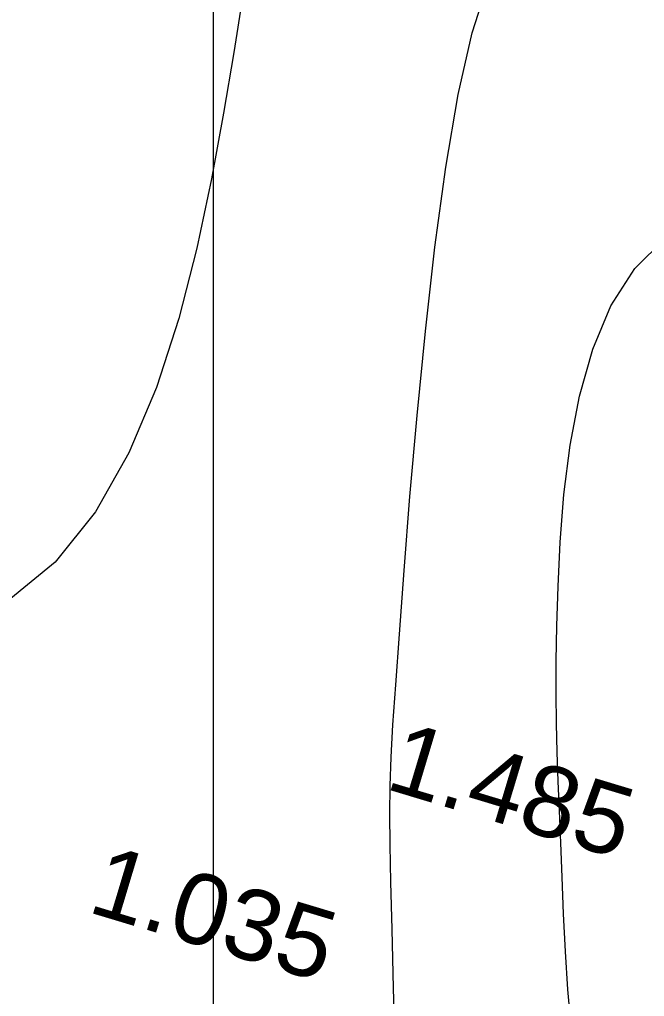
# Model space of a CAD drawing. Header units: millimetres. Extents: x -24439 to 198341, y -52871 to 149926.
# Drawn here: x 139130 to 144440, y 13045 to 21346 of the extents above; entities that cross this region are included whole.
import ezdxf

# ---------------------------------------------------------------- set-up
doc = ezdxf.new("R2010")
doc.units = ezdxf.units.MM
doc.linetypes.add('NET VAN', pattern=[1.06, 0.53, -0.53])
for name, color, linetype, lineweight in [('A-DETL-GENF-2', 9, 'NET VAN', 9), ('A-FLOR', 192, 'Continuous', 9), ('G-IMPT-1', 9, 'Continuous', 9), ('G-IMPT-6', 7, 'Continuous', 9)]:
    doc.layers.add(name, color=color, linetype=linetype, lineweight=lineweight)
doc.styles.add('Arial_1', font='arial_0.ttf', dxfattribs={"height": 600})

# ---------------------------------------------------------------- blocks, each defined once
blk = doc.blocks.new('NCV_TKCS_251209_TONG THE HIEN TRANG SAN DUONG - NCV_TKCS_HIEN TRANG_251209a_dwg-1612995-TKCS_MB ĐỊNH VỊ CAO ĐỘ THIẾT KẾ')
at = {"layer": 'G-IMPT-1', "flags": 128}
for points in [[(563627832.6, 1144999393.6), (563627715.8, 1144999687.1), (563627603.2, 1144999989.2), (563627495.7, 1145000291.4), (563627394, 1145000585.4), (563627298.8, 1145000862.9), (563627210.5, 1145001118.4), (563627127.7, 1145001357.8), (563627048.6, 1145001589.8), (563626971.6, 1145001822.9), (563626894.9, 1145002065.9), (563626816.7, 1145002327.5), (563626735.3, 1145002616.3), (563626649, 1145002941), (563626558.1, 1145003306.6), (563626471.6, 1145003704), (563626400.6, 1145004120.1), (563626356.2, 1145004542.2), (563626349.6, 1145004957.3), (563626391.8, 1145005352.5), (563626493.9, 1145005715.1), (563626667, 1145006032)], [(563626478.6, 1144998715.1), (563626295.3, 1144999269.8), (563626138.2, 1144999745.4), (563626013.2, 1145000124.5), (563625915.4, 1145000425.9), (563625837.3, 1145000677.4), (563625771.2, 1145000907), (563625709.5, 1145001142.6), (563625644.6, 1145001412), (563625569, 1145001743.2), (563625475, 1145002163.9), (563625357.9, 1145002692.6), (563625224.1, 1145003309.7), (563625083, 1145003985.9), (563624943.9, 1145004692.2), (563624816, 1145005399.3), (563624708.8, 1145006078.1), (563624631.4, 1145006699.4), (563624593.4, 1145007234.1), (563624600.5, 1145007661.5)], [(563622637.8, 1145006963.2), (563622702.8, 1145006490.1), (563622767.4, 1145005972.9), (563622830.4, 1145005407.7), (563622881.1, 1145004807.7), (563622906.7, 1145004190.8), (563622894.1, 1145003574.4), (563622830.4, 1145002976.3), (563622702.6, 1145002414.2), (563622497.8, 1145001905.7), (563622203.1, 1145001468.4), (563621811.1, 1145001115.5), (563621337.6, 1145000841.1), (563620803.9, 1145000634.9), (563620231.4, 1145000486.4), (563619641.5, 1145000385.4), (563619055.5, 1145000321.5), (563618494.8, 1145000284.2), (563618154, 1145000270.2)]]:
    blk.add_lwpolyline(points, dxfattribs=at)
at = {"layer": 'G-IMPT-6', "char_height": 600, "width": 2511.846, "attachment_point": 1, "line_spacing_factor": 0.941778, "style": 'Arial_1'}
for s, insert in [('1.485', (563625723, 1145001472.2)), ('1.035', (563623604, 1144999740.2))]:
    blk.add_mtext(s, dxfattribs=dict(at, insert=insert))
blk = doc.blocks.new('NCV_TKCS_251209_TONG THE HIEN TRANG SAN DUONG - NCV_TKCS_251209_TONG THE HIEN TRANG SAN DUONG-1605292-TKCS_MB ĐỊNH VỊ CAO ĐỘ THIẾT KẾ')
at = {"rotation": 343.2379237072182}
blk.add_blockref('NCV_TKCS_251209_TONG THE HIEN TRANG SAN DUONG - NCV_TKCS_HIEN TRANG_251209a_dwg-1612995-TKCS_MB ĐỊNH VỊ CAO ĐỘ THIẾT KẾ', (-869777547.7, -933796958.8), dxfattribs=at)

msp = doc.modelspace()

# ---------------------------------------------------------------- linework, layer by layer
at = {"layer": 'A-FLOR'}
msp.add_line((140779.3, -3771.3), (140779.3, 77336.3), dxfattribs=at)

# ---------------------------------------------------------------- block references
at = {"layer": 'A-DETL-GENF-2'}
msp.add_blockref('NCV_TKCS_251209_TONG THE HIEN TRANG SAN DUONG - NCV_TKCS_251209_TONG THE HIEN TRANG SAN DUONG-1605292-TKCS_MB ĐỊNH VỊ CAO ĐỘ THIẾT KẾ', (26103.5, 9888.2), dxfattribs=at)

doc.saveas('drawing.dxf')
